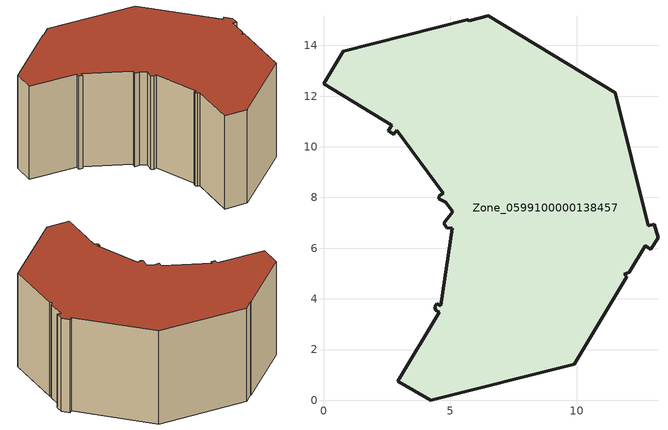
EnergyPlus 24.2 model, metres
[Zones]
Zone_0599100000138457
 floor ground (C_G): 4.56,3.47 4.43,3.55 4.39,3.69 4.46,3.81 4.62,3.72 5.09,6.79 4.87,6.81 4.75,6.97 5.1,7.44 4.82,7.81 4.55,7.95 4.57,8.06 4.73,8.17 2.88,10.66 2.78,10.5 2.56,10.63 2.7,10.85 0,12.49 0.77,13.77 5.67,15 5.75,14.98 6.5,15.17 11.51,12.14 12.81,6.88 13.06,6.94 13.2,6.42 12.92,5.96 12.7,6.1 12.07,5.05 11.87,4.97 11.96,4.87 9.9,1.41 4.24,0 2.92,0.75 z0
 wall outside (C_F): 0.77,13.77 0,12.49 2.7,10.85 2.56,10.63 2.78,10.5 2.88,10.66 4.73,8.17 4.57,8.06 4.55,7.95 4.82,7.81 5.1,7.44 4.75,6.97 4.87,6.81 5.09,6.79 4.62,3.72 4.46,3.81 4.39,3.69 4.43,3.55 4.56,3.47 2.92,0.75 4.24,0 9.9,1.41 11.96,4.87 11.87,4.97 12.07,5.05 12.7,6.1 12.92,5.96 13.2,6.42 13.06,6.94 12.81,6.88 11.51,12.14 6.5,15.17 5.75,14.98 5.67,15 0.77,13.77 z0:6.32
 roof outside (C_R): 4.43,3.55 4.56,3.47 2.92,0.75 4.24,0 9.9,1.41 11.96,4.87 11.87,4.97 12.07,5.05 12.7,6.1 12.92,5.96 13.2,6.42 13.06,6.94 12.81,6.88 11.51,12.14 6.5,15.17 5.75,14.98 5.67,15 0.77,13.77 0,12.49 2.7,10.85 2.56,10.63 2.78,10.5 2.88,10.66 4.73,8.17 4.57,8.06 4.55,7.95 4.82,7.81 5.1,7.44 4.75,6.97 4.87,6.81 5.09,6.79 4.62,3.72 4.46,3.81 4.39,3.69 z6.32
[BUILDING]
Pand.0599100000138457: North Axis=0; Terrain=City; Loads Convergence Tolerance Value=0.04; Temperature Convergence Tolerance Value=0.4; Solar Distribution=FullExterior; Maximum Number of Warmup Days=25; Minimum Number of Warmup Days=1
[Site:Location]
Rotterdam.The.Hague.AP_ZH_NLD Design_Conditions: Latitude=51.96; Longitude=4.45; Time Zone=1; Elevation=-4.5
[SITE:GROUNDTEMPERATURE:BUILDINGSURFACE]
18, 18, 18, 18, 18, 18, 18, 18, 18, 18, 18, 18
[MATERIAL] Thermal Absorptance=0.9; Solar Absorptance=0.7; Visible Absorptance=0.7
Name | Roughness | Thickness | Conductivity | Density | Specific Heat
G.D.1975-1991 | MediumSmooth | 0.15 | 0.288461 | 540 | 1210
F.D.1975-1991 | Rough | 0.3 | 0.230769 | 1920 | 840
R.D.1975-1991 | MediumRough | 0.2 | 0.153846 | 1500 | 1000
[CONSTRUCTION]
C_G: G.D.1975-1991
C_F: F.D.1975-1991
C_R: R.D.1975-1991
[ZONE]
Zone_0599100000138457: Type=1; Multiplier=1; Ceiling Height=Autocalculate; Volume=Autocalculate; Floor Area=autocalculate; Part of Total Floor Area=Yes
[ZONEINFILTRATION:DESIGNFLOWRATE]
Infil_Zone_0599100000138457: Zone or ZoneList or Space or SpaceList=Zone_0599100000138457; Schedule=AlwaysOn; Design Flow Rate Calculation Method=Flow/Area; Flow Rate per Floor Area=0.0042; Constant Term Coefficient=1; Temperature Term Coefficient=0; Velocity Term Coefficient=0; Velocity Squared Term Coefficient=0
[HVACTEMPLATE:ZONE:IDEALLOADSAIRSYSTEM]
Zone_0599100000138457: Maximum Heating Supply Air Temperature=50; Minimum Cooling Supply Air Temperature=13; Maximum Heating Supply Air Humidity Ratio=0.0156; Minimum Cooling Supply Air Humidity Ratio=0.0077; Heating Limit=NoLimit; Cooling Limit=NoLimit; Dehumidification Control Type=ConstantSensibleHeatRatio; Cooling Sensible Heat Ratio=0.7; Dehumidification Setpoint=60; Humidification Control Type=None; Humidification Setpoint=30; Outdoor Air Method=None; Outdoor Air Flow Rate per Person=0.00944; Outdoor Air Flow Rate per Zone Floor Area=0; Outdoor Air Flow Rate per Zone=0; Demand Controlled Ventilation Type=None; Outdoor Air Economizer Type=NoEconomizer; Heat Recovery Type=None; Sensible Heat Recovery Effectiveness=0.7; Latent Heat Recovery Effectiveness=0.65
[ZONECONTROL:THERMOSTAT]
ThermostatControl_Zone_0599100000138457: Zone or ZoneList=Zone_0599100000138457; Control Type Schedule=DualSetpointControlType; Control 1=Thermostat_Zone_0599100000138457; Temperature Difference Between Cutout And Setpoint=0
[THERMOSTATSETPOINT:DUALSETPOINT]
Thermostat_Zone_0599100000138457: Heating Setpoint Temperature Schedule=HeatingSetpoint_Zone_0599100000138457; Cooling Setpoint Temperature Schedule=CoolingSetpoint_Zone_0599100000138457
[SCHEDULE:COMPACT]
HeatingSetpoint_Zone_0599100000138457: Through: 12/31, For: AllDays, Until: 24:00, 21
CoolingSetpoint_Zone_0599100000138457: Through: 12/31, For: AllDays, Until: 24:00, 24
DualSetpointControlType: Through: 12/31, For: AllDays, Until: 24:00, 4
AlwaysOn: Through: 12/31, For: AllDays, Until: 24:00, 1
